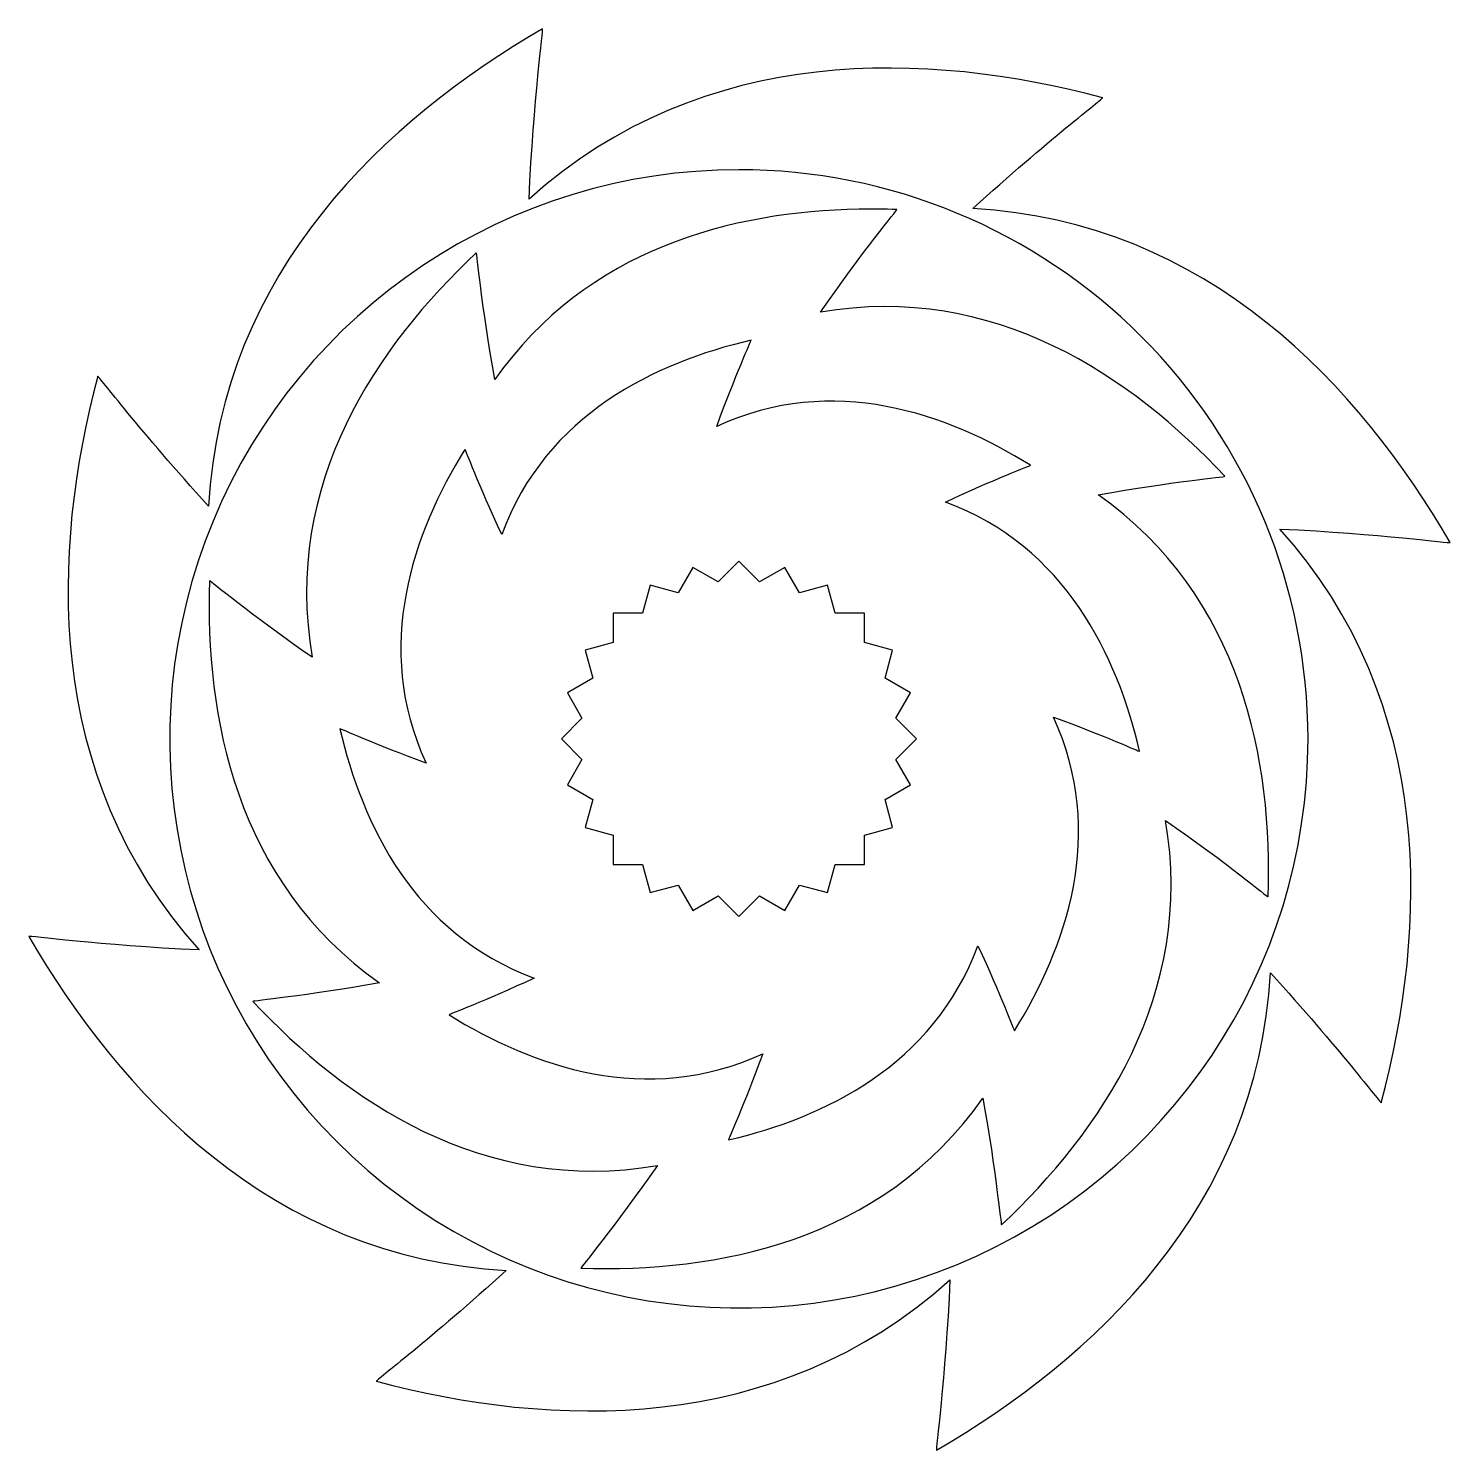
# Model space of a CAD drawing. Header units: millimetres. Extents: x 0 to 56.9, y 0 to 56.9.
import ezdxf

# ---------------------------------------------------------------- set-up
doc = ezdxf.new("R2010")
doc.units = ezdxf.units.MM
doc.layers.add('Layer_1', color=7, linetype='CONTINUOUS')

msp = doc.modelspace()

# ---------------------------------------------------------------- linework, layer by layer
at = {"layer": 'Layer_1', "color": 7}
for points in [[(20.556389, 56.873074)], [(28.411246, 51.234197)], [(33.220733, 49.653356)], [(28.896965, 44.411302)], [(28.41125, 35.565562), (27.584943, 34.739256), (26.572602, 35.323717), (25.988142, 34.311375), (24.859528, 34.613682), (24.557221, 33.485069), (23.3883, 33.485069), (23.3883, 32.316148), (22.25917, 32.013841), (22.561477, 30.885228), (21.549653, 30.300767), (22.134113, 29.288426), (21.307807, 28.46212), (22.134113, 27.635814), (21.549653, 26.623472), (22.561994, 26.039012), (22.25917, 24.910399), (23.3883, 24.608092), (23.3883, 23.439171), (24.557221, 23.439171), (24.859528, 22.310557), (25.988142, 22.612865), (26.572602, 21.600523), (27.584943, 22.184984), (28.41125, 21.358678), (29.237556, 22.184984), (30.249897, 21.600523), (30.834357, 22.612865), (31.962971, 22.310557), (32.265278, 23.439171), (33.434199, 23.439171), (33.434199, 24.608092), (34.562812, 24.910399), (34.260505, 26.039012), (35.272846, 26.623472), (34.688386, 27.635814), (35.514692, 28.46212), (34.688386, 29.288426), (35.272846, 30.300767), (34.260505, 30.885228), (34.562812, 32.013841), (33.434199, 32.316148), (33.434199, 33.485069), (32.265278, 33.485069), (31.962971, 34.613682), (30.834357, 34.311375), (30.249897, 35.323717), (29.237556, 34.739256)]]:
    msp.add_lwpolyline(points, close=True, dxfattribs=at)
for points in [[(20.556389, 56.873074), (14.332619, 53.24957), (7.706349, 47.20235), (7.192347, 37.76985)], [(20.014303, 50.05799), (20.204693, 54.07113), (20.595743, 56.887214), (20.556389, 56.873074)], [(42.972075, 54.11614), (36.009044, 55.954792), (27.047524, 56.364198), (20.014303, 50.05799)], [(37.769809, 49.68075), (40.742118, 52.3838), (43.0099, 54.09831), (42.972075, 54.11614)], [(28.411246, 51.234197), (19.200801, 51.234197), (10.897276, 45.685959), (7.372591, 37.176618)], [(44.513535, 44.564411), (40.242943, 48.835003), (34.450776, 51.234197), (28.411246, 51.234197)], [(33.220733, 49.653356), (28.148372, 49.562163), (22.353287, 48.090869), (18.646428, 42.839824)], [(31.673541, 45.533711), (33.391717, 48.004275), (34.760799, 49.634781), (34.730201, 49.641474)], [(34.730201, 49.641474), (34.236399, 49.657795), (33.73216, 49.662557), (33.220733, 49.653356)], [(56.873039, 36.31671), (53.249529, 42.54048), (47.202311, 49.16675), (37.769809, 49.68075)], [(17.903321, 47.906696), (13.965095, 44.220439), (10.137921, 38.697051), (11.339897, 31.724225)], [(18.646428, 42.839824), (18.114393, 45.80178), (17.92969, 47.9236), (17.903321, 47.906696)], [(47.855497, 38.970292), (44.169329, 42.908419), (38.646131, 46.735417), (31.673541, 45.533711)], [(28.896965, 44.411302), (25.09289, 43.525559), (20.693271, 41.447564), (18.922381, 36.640202)], [(27.528573, 40.964999), (28.26735, 43.015159), (28.919622, 44.412356), (28.896965, 44.411302)], [(51.183322, 28.462123), (51.183322, 34.501653), (48.784128, 40.293819), (44.513535, 44.564411)], [(2.756959, 42.97211), (0.918303, 36.00908), (0.508897, 27.04756), (6.815109, 20.01434)], [(7.192347, 37.76985), (4.489292, 40.74216), (2.774787, 43.00994), (2.756959, 42.97211)], [(40.077161, 39.407473), (36.760744, 41.471182), (32.180417, 43.112751), (27.528573, 40.964999)], [(17.453219, 40.044127), (15.389535, 36.727749), (13.747538, 32.147331), (15.895174, 27.495537)], [(18.922381, 36.640202), (17.995223, 38.612047), (17.468493, 40.060889), (17.453219, 40.044127)], [(36.673235, 37.937796), (38.645083, 38.864955), (40.093925, 39.392197), (40.077161, 39.407473)], [(42.789656, 38.226666), (45.751358, 38.758633), (47.8724, 38.943926), (47.855497, 38.970292)], [(49.590795, 22.143413), (49.768956, 27.534564), (48.569633, 34.146024), (42.789656, 38.226666)], [(44.444335, 27.963211), (43.558598, 31.76728), (41.480598, 36.166902), (36.673235, 37.937796)], [(7.372591, 37.176618), (3.847906, 28.667278), (5.796189, 18.872603), (12.308957, 12.359835)], [(54.116099, 13.90102), (55.954739, 20.86398), (56.364479, 29.8256), (50.058469, 36.85879)], [(50.058469, 36.85879), (54.071409, 36.66839), (56.887179, 36.27735), (56.873039, 36.31671)], [(7.23162, 34.780885), (7.053459, 29.389734), (8.252779, 22.778266), (14.032757, 18.697624)], [(11.339897, 31.724225), (8.869335, 33.442402), (7.238314, 34.811479), (7.23162, 34.780885)], [(39.440507, 16.783014), (41.504214, 20.099431), (43.145783, 24.679753), (40.998034, 29.331605)], [(40.998034, 29.331605), (43.048173, 28.592833), (44.44539, 27.940557), (44.444335, 27.963211)], [(15.895174, 27.495537), (13.845206, 28.234262), (12.447819, 28.886584), (12.448873, 28.863931)], [(12.448873, 28.863931), (13.334616, 25.05986), (15.412612, 20.660239), (20.219975, 18.889345)], [(37.125742, 7.42347), (45.635084, 10.948154), (51.183322, 19.251679), (51.183322, 28.462123)], [(38.919092, 9.017599), (42.857221, 12.703768), (46.684734, 18.226964), (45.483036, 25.199554)], [(45.483036, 25.199554), (47.953272, 23.481563), (49.584101, 22.112819), (49.590795, 22.143413)], [(6.815109, 20.01434), (2.801962, 20.20473), (-0.014119, 20.59578), (0.000021, 20.55643)], [(0.000021, 20.55643), (3.623529, 14.33265), (9.670723, 7.70585), (19.103248, 7.19187)], [(27.996245, 12.41584), (31.800439, 13.301608), (36.200045, 15.379765), (37.970832, 20.18746)], [(37.970832, 20.18746), (38.898156, 18.21532), (39.425231, 16.766247), (39.440507, 16.783014)], [(20.219975, 18.889345), (18.248288, 17.962279), (16.799286, 17.43546), (16.816049, 17.420185)], [(36.316667, 0.00006), (42.540446, 3.62357), (49.167239, 9.67076), (49.681229, 19.10329)], [(49.681229, 19.10329), (52.384249, 16.13101), (54.098269, 13.8632), (54.116099, 13.90102)], [(14.032757, 18.697624), (11.071044, 18.165655), (8.950012, 17.980371), (8.966915, 17.954005)], [(8.966915, 17.954005), (12.653174, 14.015776), (18.176558, 10.188605), (25.14939, 11.390582)], [(16.816049, 17.420185), (20.132215, 15.356634), (24.712639, 13.714609), (29.364121, 15.861626)], [(29.364121, 15.861626), (28.62549, 13.812006), (27.973592, 12.414786), (27.996245, 12.41584)], [(22.092213, 7.282816), (27.483529, 7.104654), (34.095374, 8.303512), (38.175984, 14.083958)], [(38.175984, 14.083958), (38.708004, 11.12206), (38.892724, 9.000695), (38.919092, 9.017599)], [(12.308957, 12.359835), (18.821725, 5.847068), (28.616401, 3.898786), (37.125742, 7.42347)], [(25.14939, 11.390582), (23.431195, 8.919983), (22.061615, 7.289509), (22.092213, 7.282816)], [(19.103248, 7.19187), (16.130969, 4.48885), (13.863156, 2.77483), (13.900981, 2.757)], [(13.900981, 2.757), (20.863942, 0.91836), (29.825564, 0.50862), (36.858753, 6.81463)], [(36.858753, 6.81463), (36.668356, 2.80169), (36.277315, -0.01408), (36.316667, 0.00006)]]:
    msp.add_open_spline(points, degree=3, dxfattribs=at)

doc.saveas('drawing.dxf')
